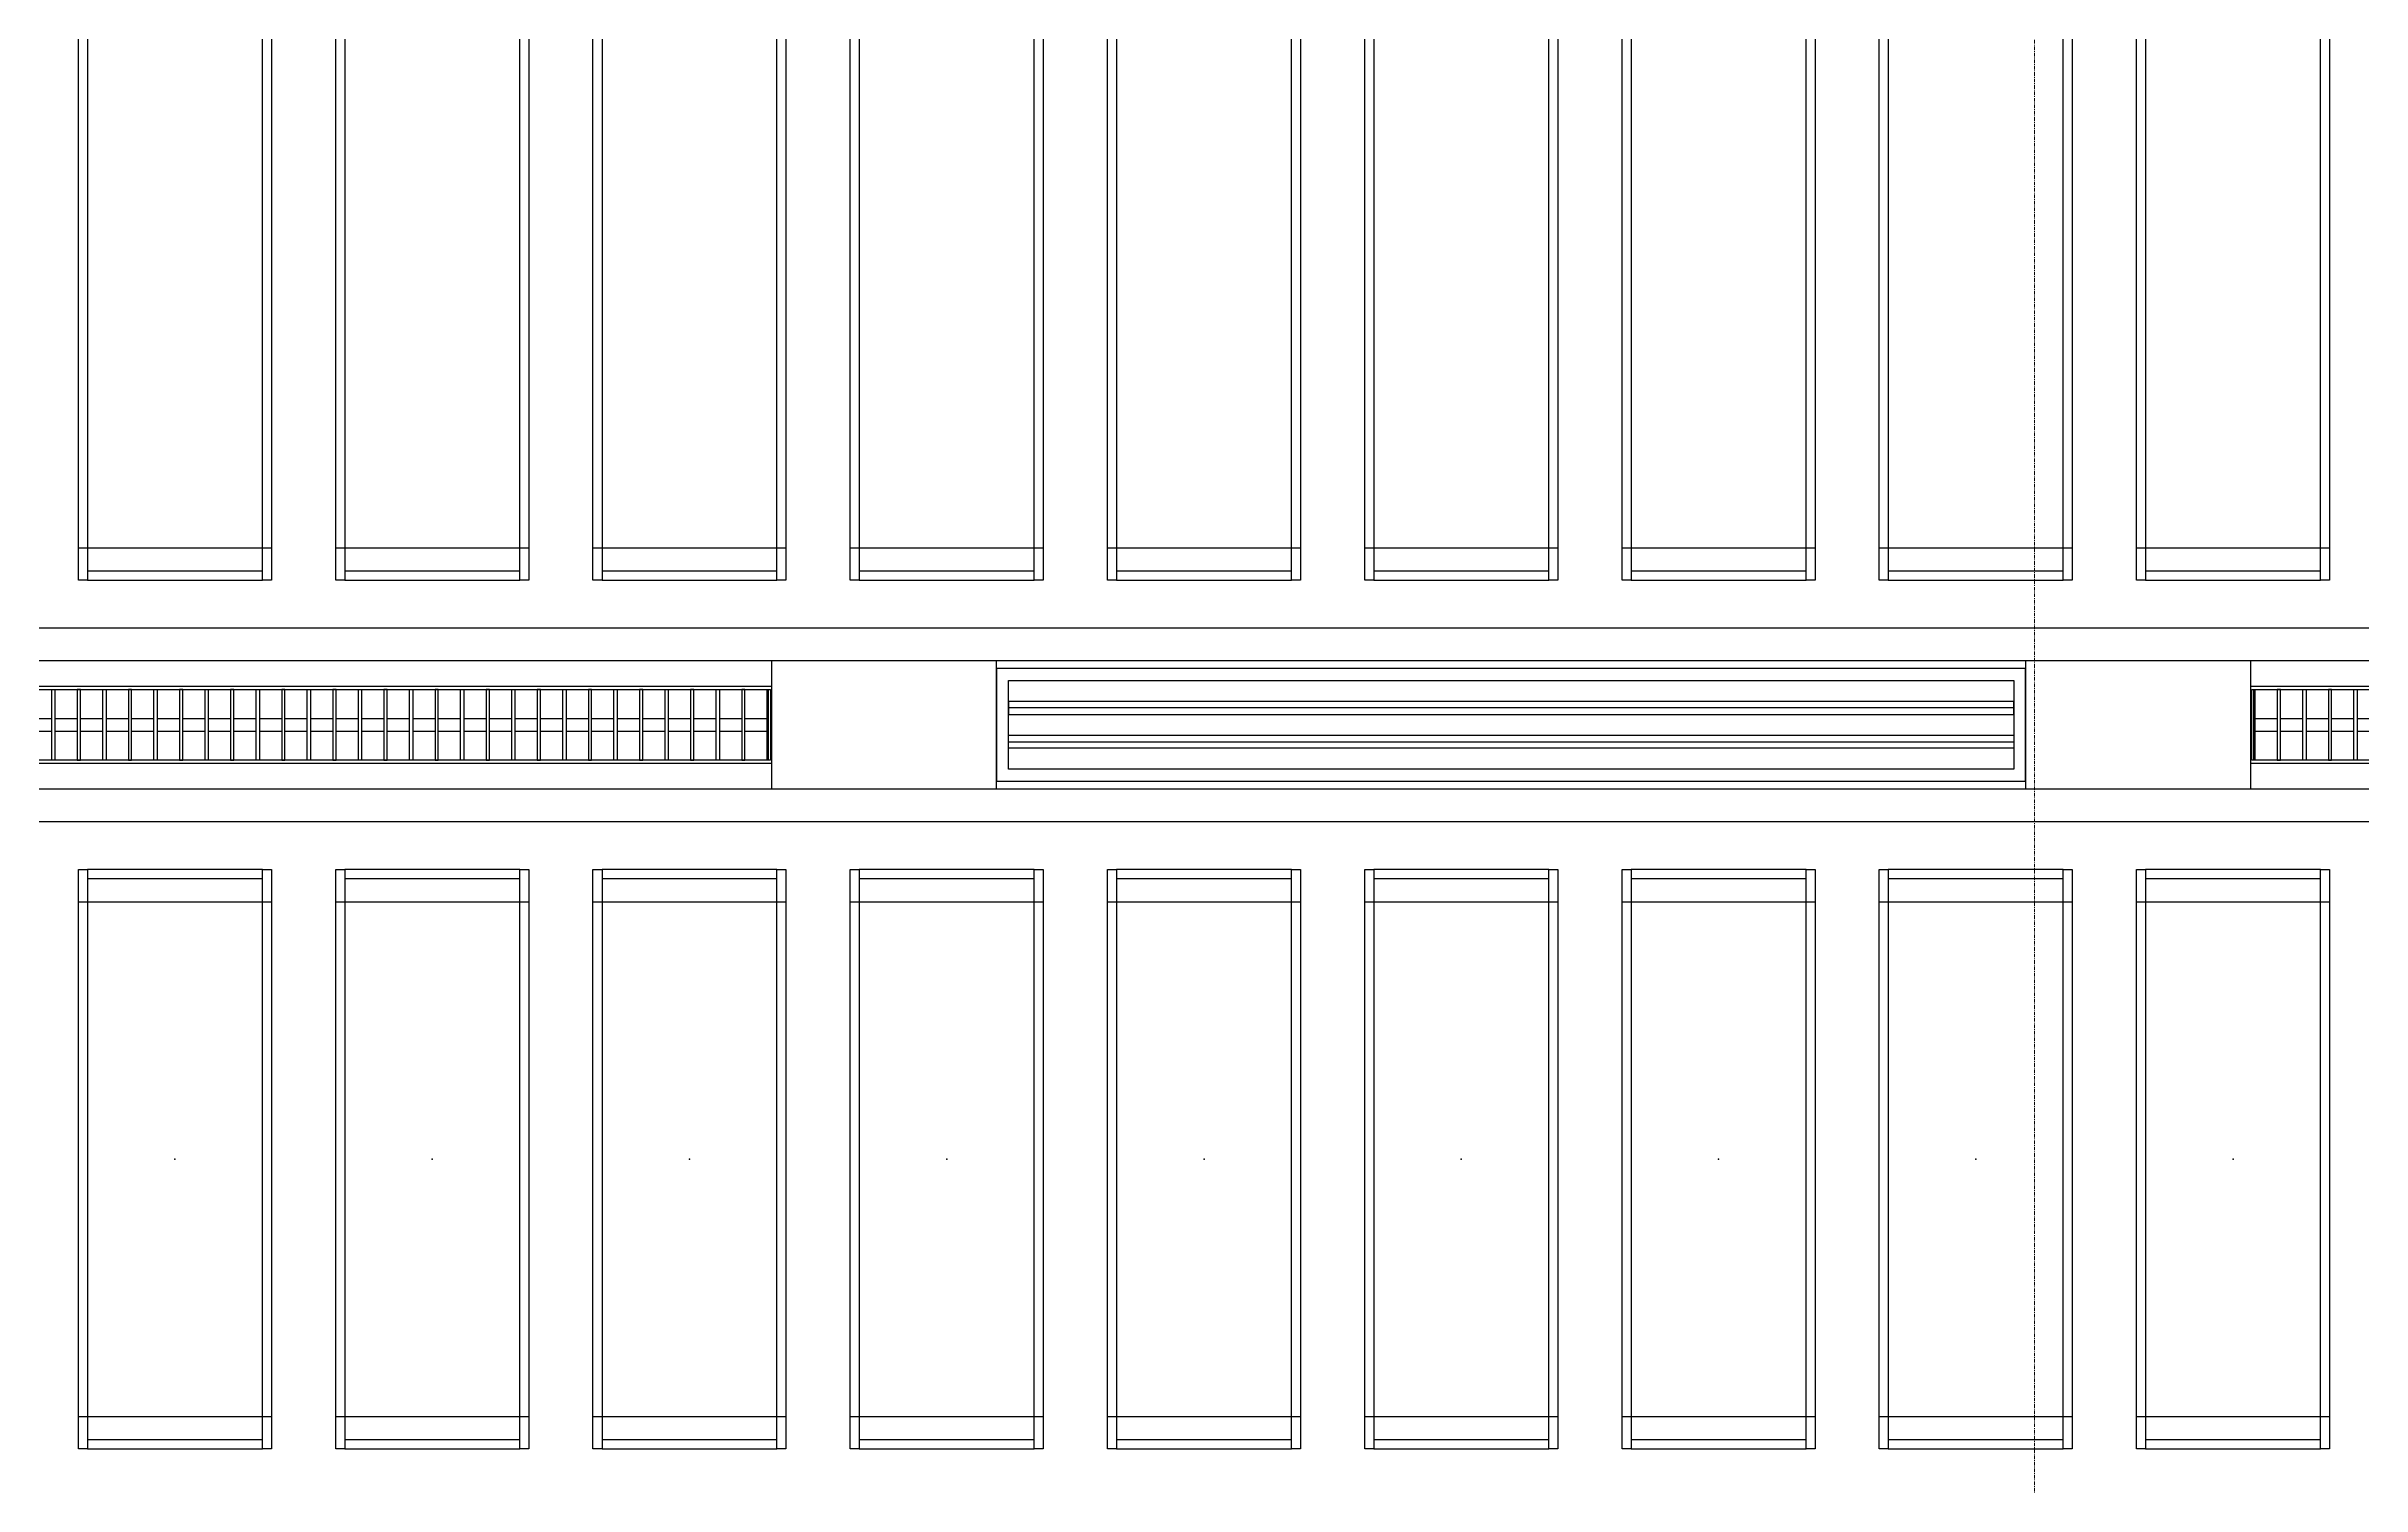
# Model space of a CAD drawing. Header units: millimetres. Extents: x -962357 to -591933, y -35273 to 59420.
# Drawn here: x -690772 to -687172, y 4287 to 6525 of the extents above; entities that cross this region are included whole.
import ezdxf
from ezdxf.enums import TextEntityAlignment as Align

# ---------------------------------------------------------------- set-up
doc = ezdxf.new("R2010")
doc.units = ezdxf.units.MM
doc.linetypes.add('DPA_Grid _ Level 100', pattern=[10, 5.5, -1.6, 1.3, -1.6])
for name, color, linetype in [('000 - WIPEOUT', 250, 'Continuous'), ('001 - ASCESSORIES', 251, 'Continuous'), ('A04_TUBE SERIES', 2, 'Continuous'), ('A11_ALU.SOLID SHEET', 2, 'Continuous')]:
    doc.layers.add(name, color=color, linetype=linetype)
doc.layers.add('008 - LIGHTING', color=1, linetype='Continuous', lineweight=9)
doc.layers.add('S-GRID', color=251, linetype='Continuous', lineweight=9)

# ---------------------------------------------------------------- blocks, each defined once
blk = doc.blocks.new('*U742')
blk.add_point((0, 0))
at = {"layer": 'Defpoints', "color": 250}
blk.add_text('AL.SHEET-HAT-TYPE-C', height=7, rotation=270, dxfattribs=at).set_placement((15, 0), align=Align.BOTTOM_CENTER)
blk.add_wipeout([(0, -100), (350, -100), (350, 100), (0, 100)]).dxf.layer = '000 - WIPEOUT'
at = {"layer": 'A11_ALU.SOLID SHEET', "color": 0}
blk.add_lwpolyline([(0, -100), (350, -100), (350, 100), (0, 100)], close=True, dxfattribs=at)
blk = doc.blocks.new('*U526')
at = {"layer": '001 - ASCESSORIES', "color": 0, "linetype": 'ByBlock'}
blk.add_lwpolyline([(800, 87.5), (-800, 87.5), (-800, -87.5), (800, -87.5)], close=True, dxfattribs=at)
at = {"layer": '001 - ASCESSORIES', "linetype": 'ByBlock'}
for points in [[(-781.5, 69), (781.5, 69), (781.5, -69), (-781.5, -69)], [(781.5, 36.3), (-781.5, 36.3), (-781.5, 16.3), (781.5, 16.3)], [(-781.5, -16.3), (781.5, -16.3), (781.5, -36.3), (-781.5, -36.3)]]:
    blk.add_lwpolyline(points, close=True, dxfattribs=at)
for points in [[(781.5, 26.3), (-781.5, 26.3)], [(-781.5, -26.3), (781.5, -26.3)]]:
    blk.add_lwpolyline(points, dxfattribs=at)
blk = doc.blocks.new('*U570')
at = {"color": 1}
blk.add_wipeout([(600, -60), (-600, -60), (-600, 60), (600, 60)], dxfattribs=at).dxf.layer = '000 - WIPEOUT'
at = {"layer": '001 - ASCESSORIES', "color": 0}
blk.add_lwpolyline([(600, -60), (-600, -60), (-600, 60), (600, 60)], close=True, dxfattribs=at)
at = {"layer": '001 - ASCESSORIES'}
for points in [[(-593.5, -55), (-598.5, -55), (-598.5, 55), (-593.5, 55)], [(595, -55), (-595, -55), (-595, 55), (595, 55)], [(-558.8, -55), (-553.8, -55), (-553.8, 55), (-558.8, 55)], [(-514, -55), (-519, -55), (-519, 55), (-514, 55)], [(-479.3, -55), (-474.3, -55), (-474.3, 55), (-479.3, 55)], [(-434.6, -55), (-439.6, -55), (-439.6, 55), (-434.6, 55)], [(-399.8, -55), (-394.8, -55), (-394.8, 55), (-399.8, 55)], [(-355.1, -55), (-360.1, -55), (-360.1, 55), (-355.1, 55)], [(-320.4, -55), (-315.4, -55), (-315.4, 55), (-320.4, 55)], [(-275.6, -55), (-280.6, -55), (-280.6, 55), (-275.6, 55)], [(-240.9, -55), (-235.9, -55), (-235.9, 55), (-240.9, 55)], [(-196.2, -55), (-201.2, -55), (-201.2, 55), (-196.2, 55)], [(-161.4, -55), (-156.4, -55), (-156.4, 55), (-161.4, 55)], [(-116.7, -55), (-121.7, -55), (-121.7, 55), (-116.7, 55)], [(-82, -55), (-77, -55), (-77, 55), (-82, 55)], [(-37.2, -55), (-42.2, -55), (-42.2, 55), (-37.2, 55)], [(-2.5, -55), (2.5, -55), (2.5, 55), (-2.5, 55)], [(42.2, -55), (37.2, -55), (37.2, 55), (42.2, 55)], [(77, -55), (82, -55), (82, 55), (77, 55)], [(121.7, -55), (116.7, -55), (116.7, 55), (121.7, 55)], [(156.4, -55), (161.4, -55), (161.4, 55), (156.4, 55)], [(201.2, -55), (196.2, -55), (196.2, 55), (201.2, 55)], [(235.9, -55), (240.9, -55), (240.9, 55), (235.9, 55)], [(280.6, -55), (275.6, -55), (275.6, 55), (280.6, 55)], [(315.4, -55), (320.4, -55), (320.4, 55), (315.4, 55)], [(360.1, -55), (355.1, -55), (355.1, 55), (360.1, 55)], [(394.8, -55), (399.8, -55), (399.8, 55), (394.8, 55)], [(439.6, -55), (434.6, -55), (434.6, 55), (439.6, 55)], [(474.3, -55), (479.3, -55), (479.3, 55), (474.3, 55)], [(519, -55), (514, -55), (514, 55), (519, 55)], [(553.8, -55), (558.8, -55), (558.8, 55), (553.8, 55)], [(598.5, -55), (593.5, -55), (593.5, 55), (598.5, 55)]]:
    blk.add_lwpolyline(points, close=True, dxfattribs=at)
for points in [[(-593.5, 10), (-558.8, 10)], [(-553.8, 10), (-519, 10)], [(-514, 10), (-479.3, 10)], [(-474.3, 10), (-439.6, 10)], [(-434.6, 10), (-399.8, 10)], [(-394.8, 10), (-360.1, 10)], [(-355.1, 10), (-320.4, 10)], [(-315.4, 10), (-280.6, 10)], [(-275.6, 10), (-240.9, 10)], [(-235.9, 10), (-201.2, 10)], [(-196.2, 10), (-161.4, 10)], [(-156.4, 10), (-121.7, 10)], [(-116.7, 10), (-82, 10)], [(-77, 10), (-42.2, 10)], [(-37.2, 10), (-2.5, 10)], [(2.5, 10), (37.2, 10)], [(42.2, 10), (77, 10)], [(82, 10), (116.7, 10)], [(121.7, 10), (156.4, 10)], [(161.4, 10), (196.2, 10)], [(201.2, 10), (235.9, 10)], [(240.9, 10), (275.6, 10)], [(280.6, 10), (315.4, 10)], [(320.4, 10), (355.1, 10)], [(360.1, 10), (394.8, 10)], [(399.8, 10), (434.6, 10)], [(439.6, 10), (474.3, 10)], [(479.3, 10), (514, 10)], [(519, 10), (553.8, 10)], [(558.8, 10), (593.5, 10)], [(-593.5, -10), (-558.8, -10)], [(-553.8, -10), (-519, -10)], [(-514, -10), (-479.3, -10)], [(-474.3, -10), (-439.6, -10)], [(-434.6, -10), (-399.8, -10)], [(-394.8, -10), (-360.1, -10)], [(-355.1, -10), (-320.4, -10)], [(-315.4, -10), (-280.6, -10)], [(-275.6, -10), (-240.9, -10)], [(-235.9, -10), (-201.2, -10)], [(-196.2, -10), (-161.4, -10)], [(-156.4, -10), (-121.7, -10)], [(-116.7, -10), (-82, -10)], [(-77, -10), (-42.2, -10)], [(-37.2, -10), (-2.5, -10)], [(2.5, -10), (37.2, -10)], [(42.2, -10), (77, -10)], [(82, -10), (116.7, -10)], [(121.7, -10), (156.4, -10)], [(161.4, -10), (196.2, -10)], [(201.2, -10), (235.9, -10)], [(240.9, -10), (275.6, -10)], [(280.6, -10), (315.4, -10)], [(320.4, -10), (355.1, -10)], [(360.1, -10), (394.8, -10)], [(399.8, -10), (434.6, -10)], [(439.6, -10), (474.3, -10)], [(479.3, -10), (514, -10)], [(519, -10), (553.8, -10)], [(558.8, -10), (593.5, -10)]]:
    blk.add_lwpolyline(points, dxfattribs=at)
blk = doc.blocks.new('*U734')
blk.add_wipeout([(-25, 0), (25, 0), (25, 81755), (-25, 81755)]).dxf.layer = '000 - WIPEOUT'
at = {"layer": 'A04_TUBE SERIES', "color": 0}
blk.add_lwpolyline([(-25, 0), (25, 0), (25, 81755), (-25, 81755)], close=True, dxfattribs=at)
at = {"layer": 'Defpoints', "color": 250, "flags": 1}
blk.add_attdef('EXTR.OVL-LENGTH_', (-33.1, -9), '', height=5, dxfattribs=at)
blk = doc.blocks.new('*U731')
blk.add_wipeout([(-25, 0), (25, 0), (25, 81755), (-25, 81755)]).dxf.layer = '000 - WIPEOUT'
at = {"layer": 'A04_TUBE SERIES', "color": 0}
blk.add_lwpolyline([(-25, 0), (25, 0), (25, 81755), (-25, 81755)], close=True, dxfattribs=at)
at = {"layer": 'Defpoints', "color": 250, "flags": 1}
blk.add_attdef('EXTR.OVL-LENGTH_', (-33.1, -9), '', height=5, dxfattribs=at)
blk = doc.blocks.new('*U615')
for p, q in [((-825.3, 8050), (-825.3, 8350)), ((-825.3, 7650), (-825.3, 7950)), ((-825.3, 7250), (-825.3, 7550)), ((-825.3, 6850), (-825.3, 7150)), ((-825.3, 6450), (-825.3, 6750)), ((-825.3, 6050), (-825.3, 6350)), ((-825.3, 5650), (-825.3, 5950)), ((-825.3, 5250), (-825.3, 5550)), ((-825.3, 4850), (-825.3, 5150))]:
    blk.add_line(p, q)
at = {"layer": 'A11_ALU.SOLID SHEET', "color": 0}
for points in [[(-875, 8350), (875, 8350), (875, 8336), (-875, 8336)], [(-875, 8064), (-861, 8064), (-861, 8336), (-875, 8336)], [(-875, 8064), (875, 8064), (875, 8050), (-875, 8050)], [(-875, 7950), (875, 7950), (875, 7936), (-875, 7936)], [(-875, 7664), (-861, 7664), (-861, 7936), (-875, 7936)], [(-875, 7664), (875, 7664), (875, 7650), (-875, 7650)], [(-875, 7550), (875, 7550), (875, 7536), (-875, 7536)], [(-875, 7264), (-861, 7264), (-861, 7536), (-875, 7536)], [(-875, 7264), (875, 7264), (875, 7250), (-875, 7250)], [(-875, 7150), (875, 7150), (875, 7136), (-875, 7136)], [(-875, 6864), (-861, 6864), (-861, 7136), (-875, 7136)], [(-875, 6864), (875, 6864), (875, 6850), (-875, 6850)], [(-875, 6750), (875, 6750), (875, 6736), (-875, 6736)], [(-875, 6464), (-861, 6464), (-861, 6736), (-875, 6736)], [(-875, 6464), (875, 6464), (875, 6450), (-875, 6450)], [(-875, 6350), (875, 6350), (875, 6336), (-875, 6336)], [(-875, 6064), (-861, 6064), (-861, 6336), (-875, 6336)], [(-875, 6064), (875, 6064), (875, 6050), (-875, 6050)], [(-875, 5950), (875, 5950), (875, 5936), (-875, 5936)], [(-875, 5664), (-861, 5664), (-861, 5936), (-875, 5936)], [(-875, 5664), (875, 5664), (875, 5650), (-875, 5650)], [(-875, 5550), (875, 5550), (875, 5536), (-875, 5536)], [(-875, 5264), (-861, 5264), (-861, 5536), (-875, 5536)], [(-875, 5264), (875, 5264), (875, 5250), (-875, 5250)], [(-875, 5150), (875, 5150), (875, 5136), (-875, 5136)], [(-875, 4864), (-861, 4864), (-861, 5136), (-875, 5136)], [(-875, 4864), (875, 4864), (875, 4850), (-875, 4850)]]:
    blk.add_lwpolyline(points, close=True, dxfattribs=at)
blk = doc.blocks.new('*U618')
for p, q in [((-400.3, 13650), (-400.3, 13950)), ((400, 13950), (400, 13650)), ((-400.3, 13250), (-400.3, 13550)), ((400, 13550), (400, 13250)), ((-400.3, 12850), (-400.3, 13150)), ((400, 13150), (400, 12850)), ((-400.3, 12450), (-400.3, 12750)), ((400, 12750), (400, 12450)), ((-400.3, 12050), (-400.3, 12350)), ((400, 12350), (400, 12050)), ((-400.3, 11650), (-400.3, 11950)), ((400, 11950), (400, 11650)), ((-400.3, 11250), (-400.3, 11550)), ((400, 11550), (400, 11250)), ((-400.3, 10850), (-400.3, 11150)), ((400, 11150), (400, 10850)), ((-400.3, 10450), (-400.3, 10750)), ((400, 10750), (400, 10450))]:
    blk.add_line(p, q)
for p in [(0, 13800), (0, 13400), (0, 13000), (0, 12600), (0, 12200), (0, 11800), (0, 11400), (0, 11000), (0, 10600)]:
    blk.add_point(p)
at = {"layer": 'A11_ALU.SOLID SHEET', "color": 0}
for points in [[(-450, 13950), (450, 13950), (450, 13936), (-450, 13936)], [(-450, 13664), (-436, 13664), (-436, 13936), (-450, 13936)], [(450, 13936), (436, 13936), (436, 13664), (450, 13664)], [(-450, 13664), (450, 13664), (450, 13650), (-450, 13650)], [(-450, 13550), (450, 13550), (450, 13536), (-450, 13536)], [(-450, 13264), (-436, 13264), (-436, 13536), (-450, 13536)], [(450, 13536), (436, 13536), (436, 13264), (450, 13264)], [(-450, 13264), (450, 13264), (450, 13250), (-450, 13250)], [(-450, 13150), (450, 13150), (450, 13136), (-450, 13136)], [(-450, 12864), (-436, 12864), (-436, 13136), (-450, 13136)], [(450, 13136), (436, 13136), (436, 12864), (450, 12864)], [(-450, 12864), (450, 12864), (450, 12850), (-450, 12850)], [(-450, 12750), (450, 12750), (450, 12736), (-450, 12736)], [(-450, 12464), (-436, 12464), (-436, 12736), (-450, 12736)], [(450, 12736), (436, 12736), (436, 12464), (450, 12464)], [(-450, 12464), (450, 12464), (450, 12450), (-450, 12450)], [(-450, 12350), (450, 12350), (450, 12336), (-450, 12336)], [(-450, 12064), (-436, 12064), (-436, 12336), (-450, 12336)], [(450, 12336), (436, 12336), (436, 12064), (450, 12064)], [(-450, 12064), (450, 12064), (450, 12050), (-450, 12050)], [(-450, 11950), (450, 11950), (450, 11936), (-450, 11936)], [(-450, 11664), (-436, 11664), (-436, 11936), (-450, 11936)], [(450, 11936), (436, 11936), (436, 11664), (450, 11664)], [(-450, 11664), (450, 11664), (450, 11650), (-450, 11650)], [(-450, 11550), (450, 11550), (450, 11536), (-450, 11536)], [(-450, 11264), (-436, 11264), (-436, 11536), (-450, 11536)], [(450, 11536), (436, 11536), (436, 11264), (450, 11264)], [(-450, 11264), (450, 11264), (450, 11250), (-450, 11250)], [(-450, 11150), (450, 11150), (450, 11136), (-450, 11136)], [(-450, 10864), (-436, 10864), (-436, 11136), (-450, 11136)], [(450, 11136), (436, 11136), (436, 10864), (450, 10864)], [(-450, 10864), (450, 10864), (450, 10850), (-450, 10850)], [(-450, 10750), (450, 10750), (450, 10736), (-450, 10736)], [(-450, 10464), (-436, 10464), (-436, 10736), (-450, 10736)], [(450, 10736), (436, 10736), (436, 10464), (450, 10464)], [(-450, 10464), (450, 10464), (450, 10450), (-450, 10450)]]:
    blk.add_lwpolyline(points, close=True, dxfattribs=at)
blk = doc.blocks.new('*U856')
at = {"layer": 'A11_ALU.SOLID SHEET', "color": 0, "linetype": 'ByBlock', "rotation": 90}
for name, p in [('*U615', (62308.5, 2990)), ('*U618', (67908.5, 1215))]:
    blk.add_blockref(name, p, dxfattribs=at)
at = {"layer": 'A11_ALU.SOLID SHEET', "color": 1}
for p in [(55036, 1890), (56986, 1890)]:
    blk.add_blockref('*U742', p, dxfattribs=at)
at = {"layer": '008 - LIGHTING'}
for name, p in [('*U570', (54436, 1890)), ('*U526', (56186, 1890)), ('*U570', (57936, 1890))]:
    blk.add_blockref(name, p, dxfattribs=at)
at = {"layer": 'A04_TUBE SERIES', "color": 0, "linetype": 'ByBlock', "rotation": 270}
for name, p in [('*U734', (21303.5, 2015)), ('*U731', (21303.5, 1765))]:
    blk.add_blockref(name, p, dxfattribs=at)

msp = doc.modelspace()

# ---------------------------------------------------------------- block references
at = {"layer": 'A11_ALU.SOLID SHEET', "color": 2}
msp.add_blockref('*U856', (-744680, 3580), dxfattribs=at)

# ---------------------------------------------------------------- next in the draw order: linework, layer by layer
at = {"layer": 'S-GRID', "linetype": 'DPA_Grid _ Level 100'}
msp.add_line((-687680, -30741.3), (-687680, 54920.2), dxfattribs=at)

doc.saveas('drawing.dxf')
